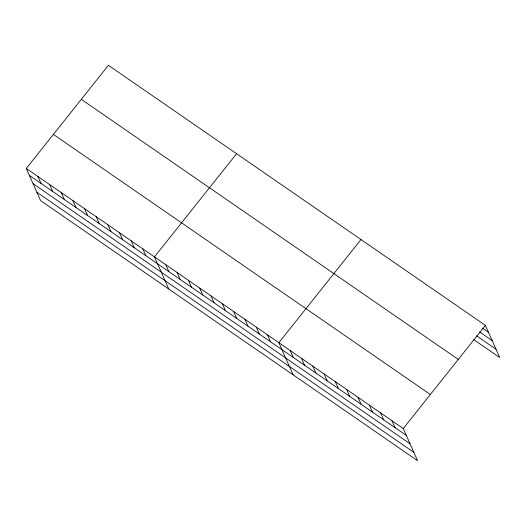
<?xml version="1.0" encoding="UTF-8"?>
<svg xmlns="http://www.w3.org/2000/svg" width="526" height="526" viewBox="0 0 526 526"><rect width="100%" height="100%" fill="white"/><g stroke="black" fill="none" stroke-linecap="round" stroke-linejoin="round"><path stroke-width="0.79" d="M26.3 168.465L403.264 428.539L417.585 460.704L40.62 200.63L26.3 168.465L108.415 65.296L485.38 325.37L499.7 357.535L473.755 339.638M236.582 153.717L154.466 256.892L168.787 289.057M360.981 239.547L278.865 342.715L293.186 374.88M403.264 428.539L485.38 325.37M482.467 328.145L488.457 332.281M479.528 331.893L492.165 340.611M476.694 335.89L495.992 349.205M81.313 99.342L458.277 359.416M53.396 134.419L430.36 394.493M29.377 175.368L406.342 435.449M33.085 183.705L410.05 443.78M36.912 192.292L413.877 452.373M391.955 420.734L395.033 427.645M380.646 412.936L383.724 419.84M369.337 405.132L372.415 412.042M358.028 397.327L361.106 404.238M346.719 389.529L349.797 396.433M335.41 381.725L338.488 388.635M324.101 373.92L327.179 380.831M312.792 366.122L315.87 373.026M301.483 358.318L304.561 365.228M290.174 350.513L293.252 357.424M267.556 334.911L270.634 341.821M256.247 327.106L259.325 334.017M244.938 319.308L248.016 326.212M233.629 311.504L236.707 318.414M222.32 303.699L225.398 310.61M211.011 295.901L214.089 302.805M199.702 288.097L202.78 295.007M188.393 280.292L191.471 287.203M177.084 272.494L180.162 279.398M165.775 264.69L168.853 271.6M142.816 248.851L145.893 255.761M131.165 240.809L134.242 247.72M119.514 232.775L122.591 239.678M107.863 224.733L110.94 231.644M96.212 216.692L99.282 223.603M84.561 208.658L87.632 215.561M72.904 200.616L75.981 207.527M61.253 192.582L64.33 199.485M49.602 184.541L52.679 191.451M37.951 176.499L41.028 183.41"/></g></svg>
